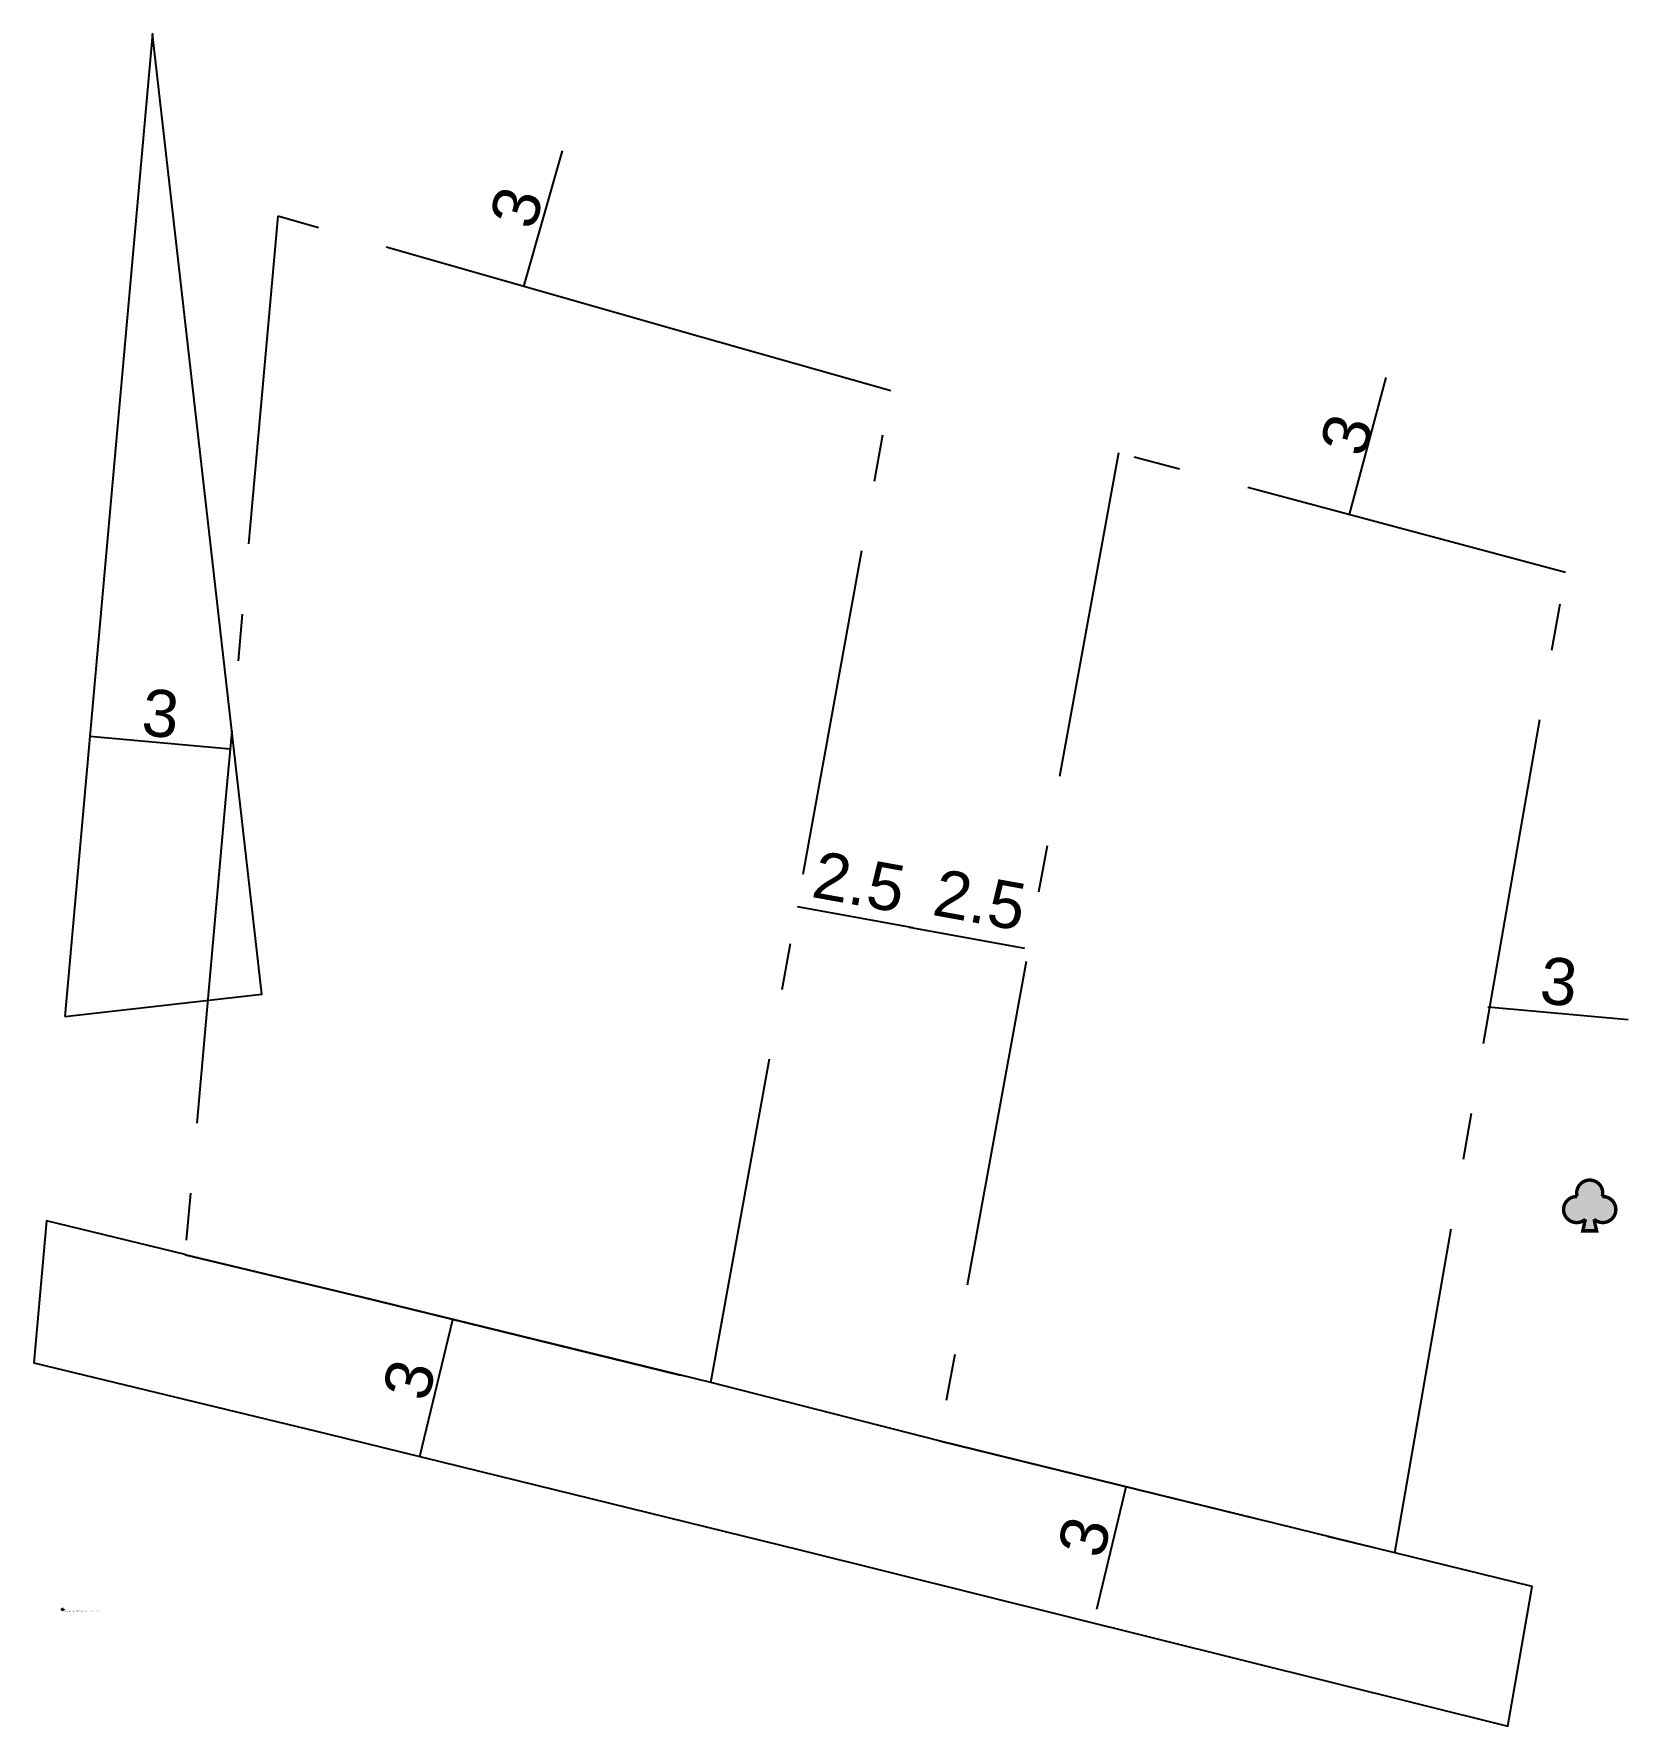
# Model space of a CAD drawing. Header units: metres. Extents: x 185853.1 to 185887, y 655580.9 to 655616.9.
import ezdxf
from ezdxf.enums import TextEntityAlignment as Align

# ---------------------------------------------------------------- set-up
doc = ezdxf.new("R2010")
doc.units = ezdxf.units.M
doc.linetypes.add('KB', pattern=[11, 7, -1.5, 1, -1.5])
for name, color, linetype in [('dim', 13, 'Continuous'), ('HEB_ENTITY', 130, 'Continuous'), ('likb', 242, 'KB'), ('pbitul', 14, 'Continuous'), ('pzikab', 12, 'Continuous'), ('Symbols', 7, 'Continuous'), ('VER', 1, 'Continuous')]:
    doc.layers.add(name, color=color, linetype=linetype)
doc.styles.add('iso', font='iso.shx')
doc.styles.add('MAVAT_ADP_STYLE', font='arial.ttf')

# ---------------------------------------------------------------- blocks, each defined once
blk = doc.blocks.new('dim')
at = {"style": 'MAVAT_ADP_STYLE'}
blk.add_attdef('NUMBER', text='', height=2, dxfattribs=at).set_placement((0, 0), align=Align.MIDDLE_CENTER)
blk = doc.blocks.new('HEB_ENTITY')
at = {"style": 'MAVAT_ADP_STYLE'}
for tag in ['BLKNAME', 'PROMPT', 'BLKNUM', 'HEIGHT', 'XBASE', 'YBASE', 'WIDTH', 'TAG', 'VAL']:
    blk.add_attdef(tag, text='', height=2, dxfattribs=at).set_placement((0, 0), align=Align.MIDDLE_CENTER)
blk = doc.blocks.new('VER')
at = {"const_width": 0.2}
for points in [[(-1.5, 1), (1.5, 1), (1.5, 1)], [(0, 1), (0, 0), (0, -1.5)]]:
    blk.add_lwpolyline(points, dxfattribs=at)
at = {"layer": 'likb'}
blk.add_circle((0, 0), 2, dxfattribs=at)
at = {"layer": 'likb', "style": 'MAVAT_ADP_STYLE'}
blk.add_attdef('VER_NO', (-4, -5), '', height=2, dxfattribs=at)
blk = doc.blocks.new('tshimur')
at = {"layer": 'Symbols'}
h = blk.add_hatch(color=22, dxfattribs=at)
edge = h.paths.add_edge_path()
edge.add_arc((-0.15, 3.89), 3.85, 344.6954, 555.3046)
edge.add_arc((-4.02, -0.97), 3.85, 87.7545, 311.9945)
edge.add_line((-1.44, -3.83), (-2.2, -7.26))
edge.add_line((-2.2, -7.26), (1.89, -7.26))
edge.add_line((1.89, -7.26), (1.14, -3.83))
edge.add_arc((3.71, -0.97), 3.85, 228.0055, 452.2455)
at = {"layer": 'Symbols', "const_width": 1}
blk.add_lwpolyline([(3.56, 2.88, 1.310423), (-3.87, 2.88, 1.485915), (-1.44, -3.83), (-2.2, -7.26), (1.89, -7.26), (1.14, -3.83, 1.485915)], format="xyb", close=True, dxfattribs=at)

msp = doc.modelspace()

# ---------------------------------------------------------------- linework, layer by layer
at = {"layer": 'dim'}
for points in [[(185864.296, 655614.454), (185863.472, 655611.57)], [(185881.824, 655609.632), (185881.045, 655606.714)], [(185854.245, 655601.997), (185857.233, 655601.731)], [(185869.298, 655598.373), (185871.758, 655597.926)], [(185871.678, 655597.934), (185874.138, 655597.488)], [(185883.992, 655596.236), (185886.98, 655595.97)], [(185861.269, 655586.668), (185861.968, 655589.585)], [(185875.671, 655583.415), (185876.296, 655586.023)]]:
    msp.add_lwpolyline(points, dxfattribs=at)
at = {"layer": 'likb'}
for points in [[(185871.29, 655609.35), (185867.284, 655610.48), (185858.244, 655613.064), (185857.144, 655600.735), (185856.272, 655590.961), (185860.012, 655590.065), (185867.459, 655588.24)], [(185885.646, 655605.483), (185876.132, 655608.028), (185872.316, 655587.001), (185882.017, 655584.618)]]:
    msp.add_lwpolyline(points, close=True, dxfattribs=at)
at = {"layer": 'pbitul'}
msp.add_lwpolyline([(185853.712, 655596.029), (185857.91, 655596.508), (185855.579, 655616.946)], close=True, dxfattribs=at)
at = {"layer": 'pzikab'}
msp.add_lwpolyline([(185872.316, 655587.001), (185867.459, 655588.24), (185860.013, 655590.064), (185860.006, 655590.066), (185856.272, 655590.961), (185856.273, 655590.97), (185853.325, 655591.683), (185853.056, 655588.662), (185859.304, 655587.149), (185869.354, 655584.68), (185884.42, 655580.928), (185884.937, 655583.901), (185882.017, 655584.618)], close=True, dxfattribs=at)

# ---------------------------------------------------------------- block references
at = {"layer": 'dim'}
ref = msp.add_blockref('dim', (185862.655, 655613.349), dxfattribs=dict(at, xscale=0.1, yscale=0.1, zscale=0.1, rotation=74.04855570745397))
ref.add_attrib('NUMBER', '3', dxfattribs={"layer": '0', "height": 1, "rotation": 74.0486, "style": 'MAVAT_ADP_STYLE'}).set_placement((185863.323, 655613.255), align=Align.MIDDLE_CENTER)
ref = msp.add_blockref('dim', (185880.273, 655608.857), dxfattribs=dict(at, xscale=0.1, yscale=0.1, zscale=0.1, rotation=74.04855570745397))
ref.add_attrib('NUMBER', '3', dxfattribs={"layer": '0', "height": 1, "rotation": 74.0486, "style": 'MAVAT_ADP_STYLE'}).set_placement((185880.989, 655608.418), align=Align.MIDDLE_CENTER)
ref = msp.add_blockref('dim', (185855.631, 655603.431), dxfattribs=dict(at, xscale=0.1, yscale=0.1, zscale=0.1, rotation=354.8998071710372))
ref.add_attrib('NUMBER', '3', dxfattribs={"layer": '0', "height": 1, "rotation": 354.8998, "style": 'MAVAT_ADP_STYLE'}).set_placement((185855.753, 655602.483), align=Align.MIDDLE_CENTER)
ref = msp.add_blockref('dim', (185870.857, 655599.924), dxfattribs=dict(at, xscale=0.1, yscale=0.1, zscale=0.1, rotation=349.7140587928026))
ref.add_attrib('NUMBER', '2.5', dxfattribs={"layer": '0', "height": 1, "rotation": 349.7141, "style": 'MAVAT_ADP_STYLE'}).set_placement((185870.618, 655598.9), align=Align.MIDDLE_CENTER)
ref = msp.add_blockref('dim', (185873.275, 655599.286), dxfattribs=dict(at, xscale=0.1, yscale=0.1, zscale=0.1, rotation=349.7140587928026))
ref.add_attrib('NUMBER', '2.5', dxfattribs={"layer": '0', "height": 1, "rotation": 349.7141, "style": 'MAVAT_ADP_STYLE'}).set_placement((185873.187, 655598.517), align=Align.MIDDLE_CENTER)
ref = msp.add_blockref('dim', (185885.377, 655597.669), dxfattribs=dict(at, xscale=0.1, yscale=0.1, zscale=0.1, rotation=354.8998071710372))
ref.add_attrib('NUMBER', '3', dxfattribs={"layer": '0', "height": 1, "rotation": 354.8998, "style": 'MAVAT_ADP_STYLE'}).set_placement((185885.505, 655596.777), align=Align.MIDDLE_CENTER)
ref = msp.add_blockref('dim', (185860.614, 655588.632), dxfattribs=dict(at, xscale=0.1, yscale=0.1, zscale=0.1, rotation=76.52545016749785))
ref.add_attrib('NUMBER', '3', dxfattribs={"layer": '0', "height": 1, "rotation": 76.5255, "style": 'MAVAT_ADP_STYLE'}).set_placement((185861.04, 655588.303), align=Align.MIDDLE_CENTER)
ref = msp.add_blockref('dim', (185875.017, 655585.379), dxfattribs=dict(at, xscale=0.1, yscale=0.1, zscale=0.1, rotation=76.52545016749785))
ref.add_attrib('NUMBER', '3', dxfattribs={"layer": '0', "height": 1, "rotation": 76.5255, "style": 'MAVAT_ADP_STYLE'}).set_placement((185875.405, 655584.961), align=Align.MIDDLE_CENTER)
at = {"layer": 'HEB_ENTITY'}
ref = msp.add_blockref('HEB_ENTITY', (185862.655, 655613.349), dxfattribs=dict(at, xscale=0.1, yscale=0.1, zscale=0.1, rotation=74.04855570745397))
ref.add_attrib('VAL', '3', dxfattribs={"layer": '0', "height": 1, "rotation": 74.0486, "style": 'MAVAT_ADP_STYLE'}).set_placement((185863.323, 655613.255), align=Align.MIDDLE_CENTER)
ref = msp.add_blockref('HEB_ENTITY', (185880.273, 655608.857), dxfattribs=dict(at, xscale=0.1, yscale=0.1, zscale=0.1, rotation=74.04855570745397))
ref.add_attrib('VAL', '3', dxfattribs={"layer": '0', "height": 1, "rotation": 74.0486, "style": 'MAVAT_ADP_STYLE'}).set_placement((185880.989, 655608.418), align=Align.MIDDLE_CENTER)
ref = msp.add_blockref('HEB_ENTITY', (185855.631, 655603.431), dxfattribs=dict(at, xscale=0.1, yscale=0.1, zscale=0.1, rotation=354.8998071710372))
ref.add_attrib('VAL', '3', dxfattribs={"layer": '0', "height": 1, "rotation": 354.8998, "style": 'MAVAT_ADP_STYLE'}).set_placement((185855.753, 655602.483), align=Align.MIDDLE_CENTER)
ref = msp.add_blockref('HEB_ENTITY', (185870.857, 655599.924), dxfattribs=dict(at, xscale=0.1, yscale=0.1, zscale=0.1, rotation=349.7140587928026))
ref.add_attrib('VAL', '2.5', dxfattribs={"layer": '0', "height": 1, "rotation": 349.7141, "style": 'MAVAT_ADP_STYLE'}).set_placement((185870.618, 655598.9), align=Align.MIDDLE_CENTER)
ref = msp.add_blockref('HEB_ENTITY', (185873.275, 655599.286), dxfattribs=dict(at, xscale=0.1, yscale=0.1, zscale=0.1, rotation=349.7140587928026))
ref.add_attrib('VAL', '2.5', dxfattribs={"layer": '0', "height": 1, "rotation": 349.7141, "style": 'MAVAT_ADP_STYLE'}).set_placement((185873.187, 655598.517), align=Align.MIDDLE_CENTER)
ref = msp.add_blockref('HEB_ENTITY', (185885.377, 655597.669), dxfattribs=dict(at, xscale=0.1, yscale=0.1, zscale=0.1, rotation=354.8998071710372))
ref.add_attrib('VAL', '3', dxfattribs={"layer": '0', "height": 1, "rotation": 354.8998, "style": 'MAVAT_ADP_STYLE'}).set_placement((185885.505, 655596.777), align=Align.MIDDLE_CENTER)
ref = msp.add_blockref('HEB_ENTITY', (185860.614, 655588.632), dxfattribs=dict(at, xscale=0.1, yscale=0.1, zscale=0.1, rotation=76.52545016749785))
ref.add_attrib('VAL', '3', dxfattribs={"layer": '0', "height": 1, "rotation": 76.5255, "style": 'MAVAT_ADP_STYLE'}).set_placement((185861.04, 655588.303), align=Align.MIDDLE_CENTER)
ref = msp.add_blockref('HEB_ENTITY', (185875.017, 655585.379), dxfattribs=dict(at, xscale=0.1, yscale=0.1, zscale=0.1, rotation=76.52545016749785))
ref.add_attrib('VAL', '3', dxfattribs={"layer": '0', "height": 1, "rotation": 76.5255, "style": 'MAVAT_ADP_STYLE'}).set_placement((185875.405, 655584.961), align=Align.MIDDLE_CENTER)
at = {"layer": 'Symbols', "xscale": 0.072, "yscale": 0.072, "zscale": 0.072}
msp.add_blockref('tshimur', (185886.173, 655591.993), dxfattribs=at)
at = {"layer": 'VER'}
ref = msp.add_blockref('VER', (185853.672, 655583.415), dxfattribs=dict(at, xscale=0.01, yscale=0.01, zscale=0.01))
ref.add_attrib('VER_NO', '2.17.7400.15988_05-04-2020_08-52-57; 30-01-2024_22-11-24', (185853.632, 655583.365), dxfattribs={"layer": 'likb', "height": 0.02, "style": 'iso'})

doc.saveas('drawing.dxf')
